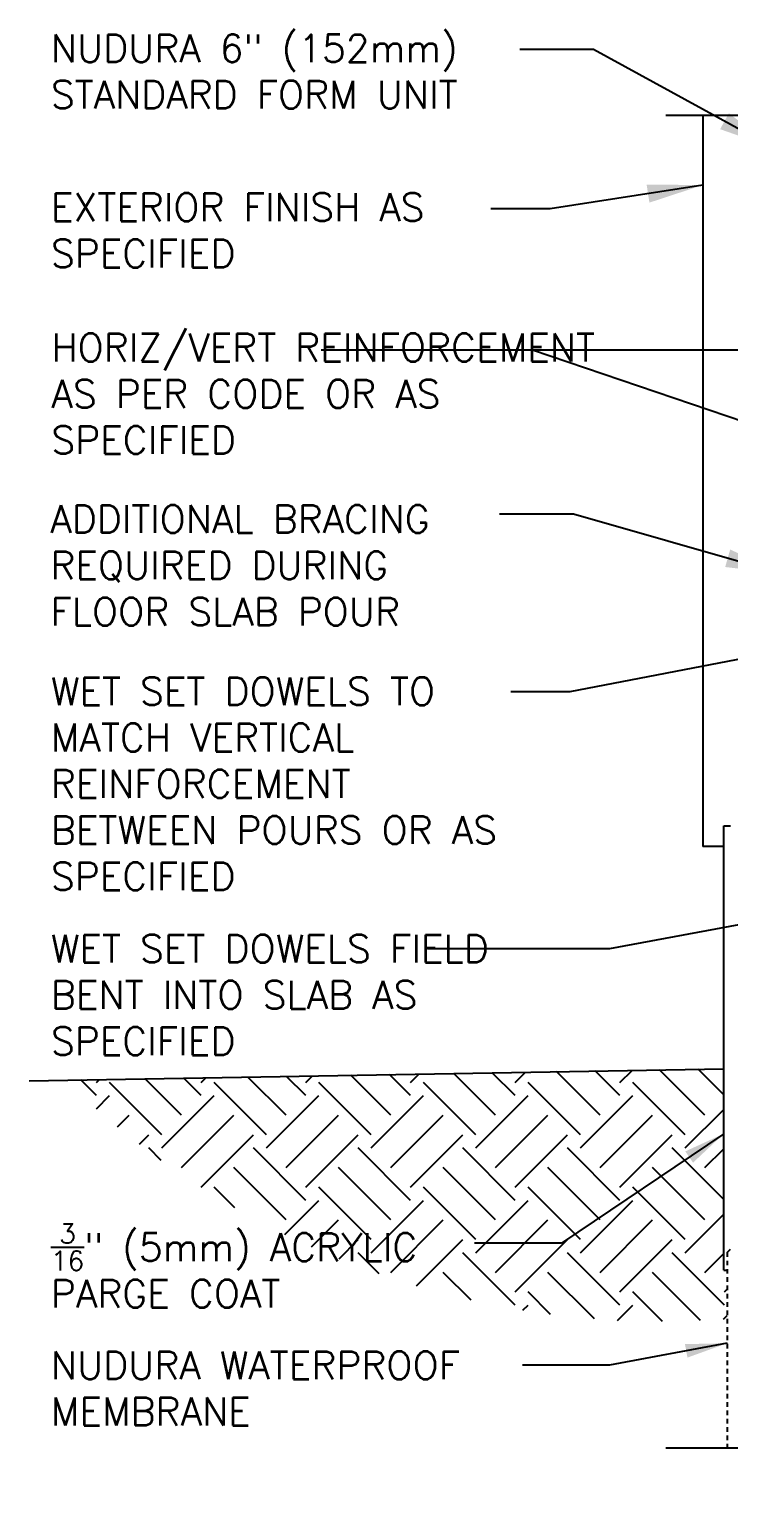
# Model space of a CAD drawing. Header units: inches. Extents: x 170.7 to 221.6, y 82.3 to 158.6.
# Drawn here: x 170.72 to 189.63, y 119.24 to 158.56 of the extents above; entities that cross this region are included whole.
import ezdxf

# ---------------------------------------------------------------- set-up
doc = ezdxf.new("R2010")
doc.units = ezdxf.units.IN
doc.header["$LTSCALE"] = 0.5
doc.header["$MEASUREMENT"] = 0
doc.linetypes.add('DASHED2', pattern=[0.375, 0.25, -0.125])
for name, color, linetype in [('HATCH', 12, 'Continuous'), ('LINE50', 5, 'Continuous'), ('LINE9', 9, 'Continuous'), ('TEXT', 4, 'Continuous')]:
    doc.layers.add(name, color=color, linetype=linetype)
doc.styles.add('DIM', font='romans.shx', dxfattribs={"width": 0.7})
doc.styles.add('ROMANS', font='romans.shx', dxfattribs={"height": 0.75})
doc.dimstyles.new('ext_12', dxfattribs={"dimscale": 12, "dimtxt": 0.09375, "dimasz": 0.09375, "dimexe": 0.09375, "dimexo": 0.0625, "dimgap": 0.0625, "dimtad": 1, "dimdec": 1, "dimzin": 2, "dimdsep": 46, "dimlunit": 4, "dimtxsty": 'DIM', "dimcen": 0.09, "dimdle": 0.09375, "dimclrt": 4, "dimadec": 0, "dimazin": 0, "dimtfac": 1, "dimtdec": 1, "dimtmove": 2, "dimatfit": 3, "dimfxl": 1, "dimfrac": 2, "dimtolj": 1, "dimtzin": 0, "dimarcsym": 0})
doc.dimstyles.new('ext_8', dxfattribs={"dimscale": 8, "dimtxt": 0.09375, "dimasz": 0.09375, "dimexe": 0.09375, "dimexo": 0.0625, "dimgap": 0.0625, "dimtad": 1, "dimdec": 1, "dimzin": 3, "dimdsep": 46, "dimlunit": 4, "dimtxsty": 'DIM', "dimcen": 0.09, "dimdle": 0.09375, "dimclrt": 4, "dimadec": 0, "dimazin": 0, "dimtfac": 1, "dimtdec": 1, "dimtmove": 2, "dimatfit": 3, "dimfxl": 1, "dimfrac": 2, "dimtolj": 1, "dimtzin": 0, "dimarcsym": 0})

msp = doc.modelspace()

# ---------------------------------------------------------------- hatches: boundary and pattern name
at = {"layer": 'HATCH'}
h = msp.add_hatch(dxfattribs=at)
h.set_pattern_fill('EARTH', color=256, scale=8, angle=45, style=0)
h.paths.add_polyline_path([(189.485, 130.482), (171.698, 130.172, 0.215358), (189.578, 123.728), (189.578, 125.041), (189.485, 125.041)])
h.paths.add_polyline_path([(171.116, 123.863), (182.52, 123.863), (182.52, 126.463), (171.116, 126.463)], flags=9)

# ---------------------------------------------------------------- linework, layer by layer
msp.add_line((189.485, 137.041), (189.485, 137.041))
at = {"layer": 'LINE50'}
msp.add_line((170.716, 130.154), (189.485, 130.482), dxfattribs=at)
at = {"layer": 'LINE9'}
for p, q in [((188.922, 156.242), (188.922, 136.482)), ((189.485, 125.041), (189.485, 137.041)), ((189.485, 137.041), (189.672, 137.041)), ((189.485, 136.482), (188.922, 136.482)), ((189.485, 125.041), (189.578, 125.041))]:
    msp.add_line(p, q, dxfattribs=at)
at = {"layer": 'LINE9', "linetype": 'DASHED2'}
for q in [(189.672, 125.617), (189.578, 120.242)]:
    msp.add_line((189.578, 125.523), q, dxfattribs=at)
at = {"layer": 'LINE9'}
for points in [[(187.922, 156.242), (194.297, 156.242), (195.297, 155.242), (195.297, 157.242), (196.297, 156.242), (201.922, 156.242)], [(187.922, 120.242), (194.297, 120.242), (195.297, 119.242), (195.297, 121.242), (196.297, 120.242), (201.922, 120.242)]]:
    msp.add_lwpolyline(points, dxfattribs=at)

# ---------------------------------------------------------------- texts
at = {"layer": 'TEXT', "char_height": 0.75, "attachment_point": 4, "style": 'ROMANS'}
for s, insert, width in [('NUDURA 6" (152mm) STANDARD FORM UNIT', (171.302, 157.421), 13.9131), ('EXTERIOR FINISH AS SPECIFIED', (171.304, 153.129), 13.18701), ('HORIZ/VERT REINFORCEMENT AS PER CODE OR AS SPECIFIED', (171.318, 148.713), 16.22436), ('ADDITIONAL BRACING REQUIRED DURING FLOOR SLAB POUR', (171.288, 144.079), 12.17415), ('WET SET DOWELS TO MATCH VERTICAL REINFORCEMENT BETWEEN POURS OR AS SPECIFIED', (171.304, 138.179), 13.18701), ('WET SET DOWELS FIELD BENT INTO SLAB AS SPECIFIED', (171.304, 132.478), 13.18701), ('\\A1;{\\H0.7x;\\S3/16;}" (5mm) ACRYLIC PARGE COAT', (171.304, 125.163), 12.36492), ('{\\H1x;NUDURA WATERPROOF MEMBRANE}', (171.304, 121.848), 13.69006)]:
    msp.add_mtext(s, dxfattribs=dict(at, insert=insert, width=width))

# ---------------------------------------------------------------- leaders
at = {"layer": 'TEXT'}
for points, override in [([(190.823, 155.357), (185.971, 158.011), (183.974, 158.011)], {"dimasz": 0.1875, "dimtad": 0}), ([(188.922, 154.352), (184.798, 153.709), (183.196, 153.709)], {"dimasz": 0.1875, "dimtad": 0}), ([(195.297, 149.892), (178.611, 149.892)], {"dimasz": 0.1875, "dimtad": 0}), ([(195.599, 146.065), (184.322, 149.892)], {"dimasz": 0.1875, "dimgap": 0.0625, "dimtad": 0}), ([(191.035, 143.858), (185.423, 145.466), (183.426, 145.466)], {"dimasz": 0.1875, "dimtad": 0}), ([(193.907, 142.308), (185.331, 140.665), (183.73, 140.665)], {"dimasz": 0.1875, "dimtad": 0}), ([(194.805, 135.279), (186.399, 133.72), (181.485, 133.72)], {"dimasz": 0.1875, "dimtad": 0})]:
    msp.add_leader(points, dimstyle='ext_8', override=override, dxfattribs=at)
for points in [[(189.485, 128.726), (185.104, 125.773), (182.748, 125.773)], [(189.578, 123.067), (186.4, 122.479), (184.045, 122.479)]]:
    msp.add_leader(points, dimstyle='ext_12', dxfattribs=at)

doc.saveas('drawing.dxf')
